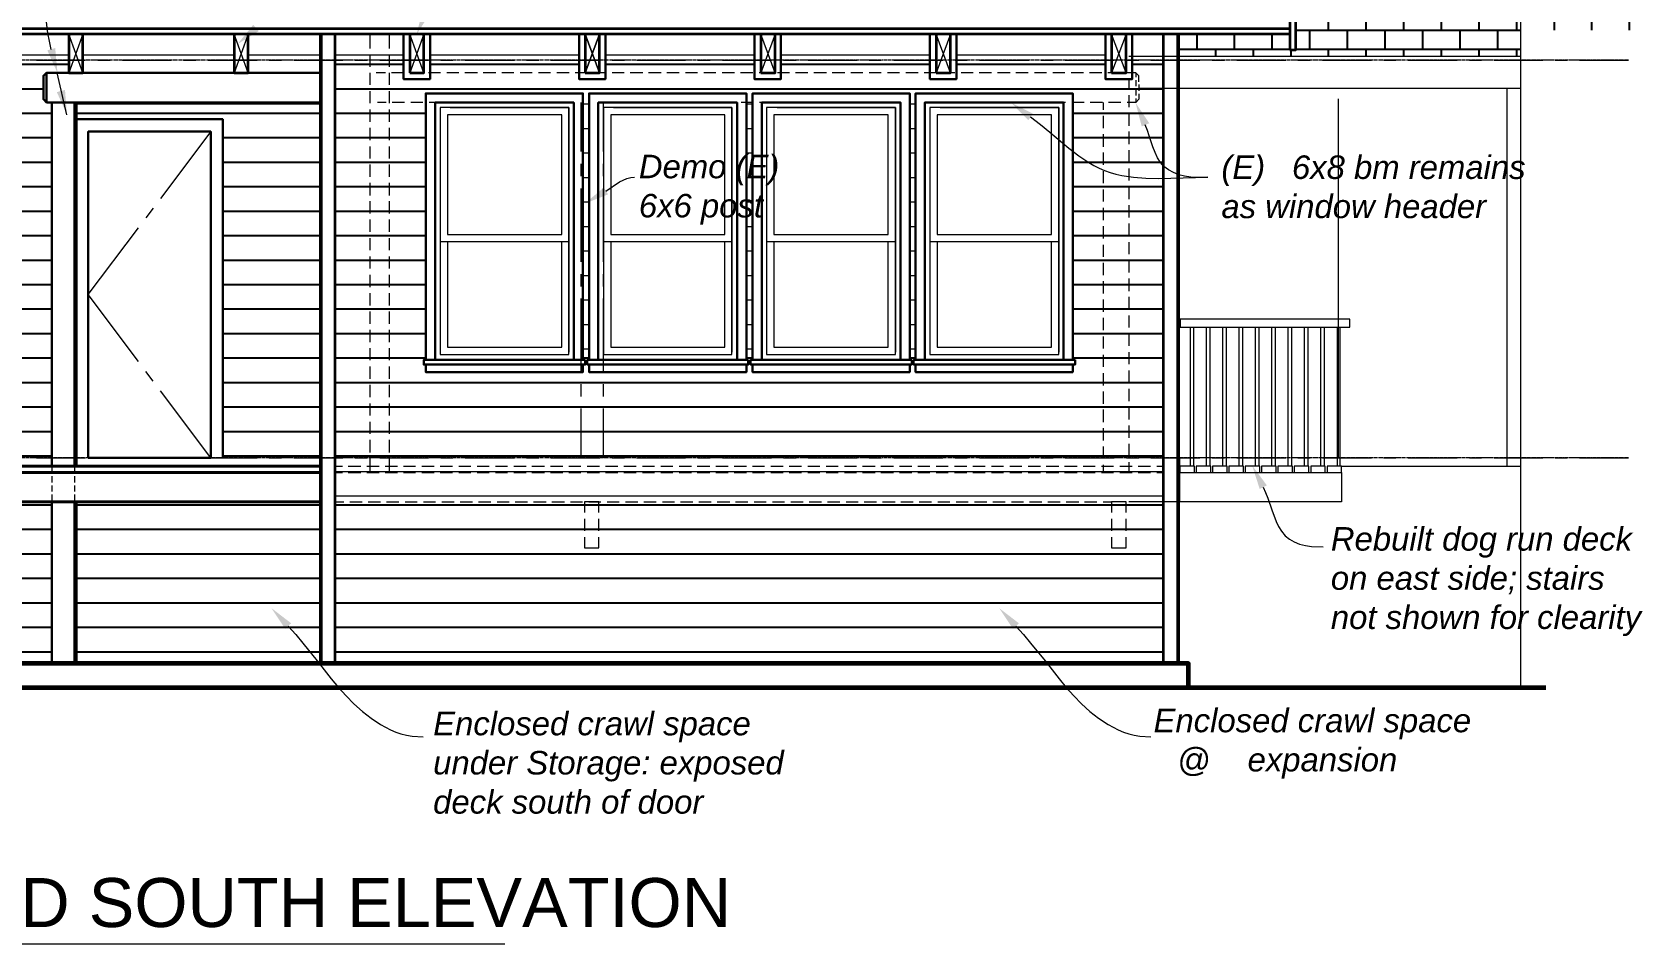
# Model space of a CAD drawing. Header units: inches. Extents: x 1543 to 43489, y -26 to 5775.
# Drawn here: x 4836.3 to 5247.3, y 2488.7 to 2721.5 of the extents above; entities that cross this region are included whole.
import ezdxf

# ---------------------------------------------------------------- set-up
doc = ezdxf.new("R2010")
doc.units = ezdxf.units.IN
doc.header["$LTSCALE"] = 0.5
doc.header["$MEASUREMENT"] = 0
doc.linetypes.add('Grid Line 1_2_', pattern=[0.875, 0.5, -0.125, 0.125, -0.125])
doc.layers.add('A-GENM', color=13, linetype='Continuous', lineweight=9)
doc.layers.add('S-Text', color=3, linetype='Continuous', lineweight=0)
for name, color, linetype in [('PDF_A-COLS', 7, 'Continuous'), ('PDF_A-FLOR', 7, 'Continuous'), ('PDF_A-FLOR-HRAL', 7, 'Continuous'), ('PDF_A-FLOR-LEVL', 7, 'Continuous'), ('PDF_A-Window', 7, 'Continuous'), ('PDF_C-TOPO', 7, 'Continuous'), ('PDF_centerlines', 7, 'Continuous'), ('PDF_Demo-section', 7, 'Continuous'), ('PDF_Hatch-siding', 7, 'Continuous'), ('PDF_Hidden1', 7, 'Continuous'), ('PDF_Layer1', 7, 'Continuous'), ('PDF_Layer2', 7, 'Continuous'), ('PDF_Layer3', 7, 'Continuous'), ('PDF_Layer30', 7, 'Continuous'), ('PDF_Layer4', 7, 'Continuous'), ('PDF_Layer5', 7, 'Continuous'), ('PDF_Layer6', 7, 'Continuous'), ('PDF_LEADER', 7, 'Continuous')]:
    doc.layers.add(name, color=color, linetype=linetype)
doc.styles.add('ARIAL', font='arial.ttf')
doc.styles.add('PDF Arial Italic', font='ariali.ttf')

msp = doc.modelspace()

# ---------------------------------------------------------------- hatches: boundary and pattern name
h = msp.add_hatch()
h.set_pattern_fill('AR-B816', color=15, scale=0.6)
h.set_pattern_definition([(0, (-27621.6423, 3619.555), (0, 4.8), []), (90, (-27621.6423, 3619.555), (-4.8, 4.8), [4.8, -4.8])])
h.paths.add_polyline_path([(5244.05, 2780.99), (5116.2, 2780.99), (5116.2, 2766.06), (5116.2, 2747.35), (5158.82, 2747.38), (5158.82, 2728.86), (5216.2, 2728.86), (5216.2, 2722.02), (5244.05, 2722.02)])
h.paths.add_polyline_path([(5216.2, 2728.86), (5158.82, 2728.86), (5158.82, 2724.53), (5158.82, 2717.02), (5157.23, 2717.02), (5157.23, 2720.94), (5128.71, 2720.94), (5128.71, 2715.27), (5216.2, 2715.27)])
h = msp.add_hatch()
h.set_pattern_fill('ANSI31', scale=50, angle=135)
h.set_pattern_definition([(180, (-27621.6423, 3619.555), (-4e-16, -6.25), [])])
h.paths.add_polyline_path([(4697.7, 2702.83), (4695.86, 2703.43), (4692.03, 2704.59), (4688.11, 2705.51), (4686.19, 2705.84), (4684.19, 2706.01), (4680.27, 2706.26), (4676.27, 2706.26), (4673.51, 2706.09), (4673.51, 2612.77), (4697.7, 2612.77)], flags=17)
h.paths.add_polyline_path([(4839.9, 2711.1), (4845.65, 2711.1), (4845.65, 2714.35), (4673.51, 2714.35), (4673.51, 2706.09), (4676.27, 2706.26), (4680.27, 2706.26), (4684.19, 2706.01), (4686.19, 2705.84), (4688.11, 2705.51), (4692.03, 2704.59), (4695.86, 2703.43), (4697.7, 2702.83), (4697.7, 2707.85), (4758.67, 2707.85), (4819.55, 2707.85), (4819.55, 2676.32), (4819.55, 2612.77), (4841.31, 2612.77), (4841.31, 2703.51), (4839.9, 2703.51), (4839.15, 2704.34), (4839.15, 2710.35)])
h.paths.add_polyline_path([(4909.95, 2703.18), (4847.49, 2703.18), (4847.49, 2699.26), (4884.93, 2699.26), (4884.93, 2612.77), (4909.95, 2612.77)])
h.paths.add_polyline_path([(5125.04, 2684.19), (5123.71, 2684.16), (5120.54, 2684.24), (5117.37, 2684.49), (5114.37, 2684.91), (5112.86, 2685.24), (5111.36, 2685.66), (5109.95, 2686.16), (5108.61, 2686.75), (5107.19, 2687.41), (5105.94, 2688.25), (5103.36, 2689.91), (5101.86, 2691.07), (5101.86, 2637.79), (5102.44, 2637.79), (5102.44, 2636.62), (5101.86, 2636.62), (5101.86, 2634.7), (5061.74, 2634.7), (5061.74, 2636.62), (5061.24, 2636.62), (5061.24, 2637.79), (5061.74, 2637.79), (5061.74, 2640.63), (5060.24, 2640.63), (5060.24, 2637.79), (5060.74, 2637.79), (5060.74, 2636.62), (5060.24, 2636.62), (5060.24, 2634.7), (5020.12, 2634.7), (5020.12, 2636.62), (5019.62, 2636.62), (5019.62, 2637.79), (5020.12, 2637.79), (5020.12, 2640.63), (5018.54, 2640.63), (5018.54, 2637.79), (5019.04, 2637.79), (5019.04, 2636.62), (5018.54, 2636.62), (5018.54, 2634.7), (4978.42, 2634.7), (4978.42, 2636.62), (4977.92, 2636.62), (4977.92, 2637.79), (4978.42, 2637.79), (4978.42, 2640.63), (4976.84, 2640.63), (4976.84, 2637.79), (4977.42, 2637.79), (4977.42, 2636.62), (4976.84, 2636.62), (4976.84, 2634.7), (4936.72, 2634.7), (4936.72, 2636.62), (4936.22, 2636.62), (4936.22, 2637.79), (4936.72, 2637.79), (4936.72, 2705.84), (4976.84, 2705.84), (4976.84, 2703.51), (4978.42, 2703.51), (4978.42, 2705.84), (5018.54, 2705.84), (5018.54, 2703.51), (5020.12, 2703.51), (5020.12, 2705.84), (5060.24, 2705.84), (5060.24, 2703.51), (5061.74, 2703.51), (5061.74, 2705.84), (5101.86, 2705.84), (5101.86, 2691.07), (5103.36, 2689.91), (5105.94, 2688.25), (5107.19, 2687.41), (5108.61, 2686.75), (5109.95, 2686.16), (5111.36, 2685.66), (5112.86, 2685.24), (5114.37, 2684.91), (5117.37, 2684.49), (5120.54, 2684.24), (5123.71, 2684.16), (5125.04, 2684.19), (5125.04, 2714.35), (5117.03, 2714.35), (5117.03, 2709.51), (5110.2, 2709.51), (5110.2, 2714.35), (5072.17, 2714.35), (5072.17, 2709.51), (5065.41, 2709.51), (5065.41, 2714.35), (5027.38, 2714.35), (5027.38, 2709.51), (5020.62, 2709.51), (5020.62, 2714.35), (4982.59, 2714.35), (4982.59, 2709.51), (4975.84, 2709.51), (4975.84, 2714.35), (4937.81, 2714.35), (4937.81, 2709.51), (4931.05, 2709.51), (4931.05, 2714.35), (4913.62, 2714.35), (4913.62, 2612.77), (5125.04, 2612.77)])
h.paths.add_polyline_path([(4841.31, 2601.59), (4673.51, 2601.59), (4673.51, 2560.31), (4841.31, 2560.31)])
h.paths.add_polyline_path([(4909.95, 2601.59), (4847.49, 2601.59), (4847.49, 2560.31), (4909.95, 2560.31)])
h.paths.add_polyline_path([(5125.04, 2603.1), (4913.62, 2603.1), (4913.62, 2560.31), (5125.04, 2560.31)])

# ---------------------------------------------------------------- linework, layer by layer
at = {"layer": 'A-GENM', "linetype": 'Grid Line 1_2_'}
for p, q in [((5243.72, 2714.35), (4577.49, 2714.35)), ((5243.72, 2612.77), (4577.49, 2612.77))]:
    msp.add_line(p, q, dxfattribs=at)
at = {"layer": 'PDF_A-COLS', "lineweight": 5}
msp.add_lwpolyline([(5169.58, 2704.43), (5169.58, 2612.77)], dxfattribs=at)
at = {"layer": 'PDF_A-FLOR', "lineweight": 35}
msp.add_lwpolyline([(5128.96, 2612.77), (5128.96, 2601.59)], dxfattribs=at)
at = {"layer": 'PDF_A-FLOR-HRAL', "lineweight": 13}
msp.add_lwpolyline([(5172.58, 2646.13), (5172.58, 2648.21), (5129.29, 2648.21), (5129.29, 2646.13)], close=True, dxfattribs=at)
for points in [[(5131.88, 2610.68), (5131.88, 2646.13)], [(5132.63, 2646.13), (5132.63, 2610.68)], [(5135.97, 2610.68), (5135.97, 2646.13)], [(5136.8, 2646.13), (5136.8, 2610.68)], [(5140.14, 2610.68), (5140.14, 2646.13)], [(5140.97, 2646.13), (5140.97, 2610.68)], [(5144.31, 2610.68), (5144.31, 2646.13)], [(5145.14, 2646.13), (5145.14, 2610.68)], [(5148.48, 2610.68), (5148.48, 2646.13)], [(5149.31, 2646.13), (5149.31, 2610.68)], [(5152.65, 2610.68), (5152.65, 2646.13)], [(5153.48, 2646.13), (5153.48, 2610.68)], [(5156.82, 2610.68), (5156.82, 2646.13)], [(5157.65, 2646.13), (5157.65, 2610.68)], [(5160.99, 2610.68), (5160.99, 2646.13)], [(5161.82, 2646.13), (5161.82, 2610.68)], [(5165.16, 2610.68), (5165.16, 2646.13)], [(5165.99, 2646.13), (5165.99, 2610.68)]]:
    msp.add_lwpolyline(points, dxfattribs=at)
at = {"layer": 'PDF_A-FLOR-HRAL', "lineweight": 20}
for points in [[(5169.33, 2646.13), (5169.33, 2610.68)], [(5170.08, 2610.68), (5170.08, 2646.13)]]:
    msp.add_lwpolyline(points, dxfattribs=at)
at = {"layer": 'PDF_A-FLOR-LEVL', "lineweight": 20}
for points in [[(4837.39, 2714.35), (4849.9, 2714.35)], [(4853.07, 2714.35), (4856.16, 2714.35)], [(4859.33, 2714.35), (4871.76, 2714.35)], [(4874.92, 2714.35), (4878.01, 2714.35)], [(4881.18, 2714.35), (4893.69, 2714.35)], [(4896.78, 2714.35), (4899.94, 2714.35)], [(4903.03, 2714.35), (4915.54, 2714.35)], [(4918.71, 2714.35), (4921.8, 2714.35)], [(4924.96, 2714.35), (4937.39, 2714.35)], [(4940.56, 2714.35), (4943.65, 2714.35)], [(4946.82, 2714.35), (4959.33, 2714.35)], [(4962.41, 2714.35), (4965.58, 2714.35)], [(4968.67, 2714.35), (4981.18, 2714.35)], [(4984.26, 2714.35), (4987.43, 2714.35)], [(4990.52, 2714.35), (5003.03, 2714.35)], [(5006.2, 2714.35), (5009.28, 2714.35)], [(5012.45, 2714.35), (5024.96, 2714.35)], [(5028.05, 2714.35), (5031.22, 2714.35)], [(5034.3, 2714.35), (5046.81, 2714.35)], [(5049.9, 2714.35), (5053.07, 2714.35)], [(5056.15, 2714.35), (5068.66, 2714.35)], [(5071.83, 2714.35), (5074.92, 2714.35)], [(5078.09, 2714.35), (5090.6, 2714.35)], [(5093.68, 2714.35), (5096.85, 2714.35)], [(5099.94, 2714.35), (5112.45, 2714.35)], [(5115.53, 2714.35), (5118.7, 2714.35)], [(5121.79, 2714.35), (5134.3, 2714.35)], [(5137.47, 2714.35), (5140.55, 2714.35)], [(5143.72, 2714.35), (5156.23, 2714.35)], [(5159.32, 2714.35), (5162.4, 2714.35)], [(5165.57, 2714.35), (5178.08, 2714.35)], [(5181.17, 2714.35), (5184.34, 2714.35)], [(5187.42, 2714.35), (5199.93, 2714.35)], [(5203.1, 2714.35), (5206.19, 2714.35)], [(5209.36, 2714.35), (5221.79, 2714.35)], [(5224.95, 2714.35), (5228.04, 2714.35)], [(5231.21, 2714.35), (5243.72, 2714.35)], [(4837.39, 2612.77), (4849.9, 2612.77)], [(4853.07, 2612.77), (4856.16, 2612.77)], [(4859.33, 2612.77), (4871.76, 2612.77)], [(4874.92, 2612.77), (4878.01, 2612.77)], [(4881.18, 2612.77), (4893.69, 2612.77)], [(4896.78, 2612.77), (4899.94, 2612.77)], [(4903.03, 2612.77), (4915.54, 2612.77)], [(4918.71, 2612.77), (4921.8, 2612.77)], [(4924.96, 2612.77), (4937.39, 2612.77)], [(4940.56, 2612.77), (4943.65, 2612.77)], [(4946.82, 2612.77), (4959.33, 2612.77)], [(4962.41, 2612.77), (4965.58, 2612.77)], [(4968.67, 2612.77), (4981.18, 2612.77)], [(4984.26, 2612.77), (4987.43, 2612.77)], [(4990.52, 2612.77), (5003.03, 2612.77)], [(5006.2, 2612.77), (5009.28, 2612.77)], [(5012.45, 2612.77), (5024.96, 2612.77)], [(5028.05, 2612.77), (5031.22, 2612.77)], [(5034.3, 2612.77), (5046.81, 2612.77)], [(5049.9, 2612.77), (5053.07, 2612.77)], [(5056.15, 2612.77), (5068.66, 2612.77)], [(5071.83, 2612.77), (5074.92, 2612.77)], [(5078.09, 2612.77), (5090.6, 2612.77)], [(5093.68, 2612.77), (5096.85, 2612.77)], [(5099.94, 2612.77), (5112.45, 2612.77)], [(5115.53, 2612.77), (5118.7, 2612.77)], [(5121.79, 2612.77), (5134.3, 2612.77)], [(5137.47, 2612.77), (5140.55, 2612.77)], [(5143.72, 2612.77), (5156.23, 2612.77)], [(5159.32, 2612.77), (5162.4, 2612.77)], [(5165.57, 2612.77), (5178.08, 2612.77)], [(5181.17, 2612.77), (5184.34, 2612.77)], [(5187.42, 2612.77), (5199.93, 2612.77)], [(5203.1, 2612.77), (5206.19, 2612.77)], [(5209.36, 2612.77), (5221.79, 2612.77)], [(5224.95, 2612.77), (5228.04, 2612.77)], [(5231.21, 2612.77), (5243.72, 2612.77)]]:
    msp.add_lwpolyline(points, dxfattribs=at)
at = {"layer": 'PDF_A-Window', "color": 1, "lineweight": 30}
for points in [[(4931.05, 2720.94), (4931.05, 2709.51), (4937.81, 2709.51), (4937.81, 2720.94)], [(4975.84, 2720.94), (4975.84, 2709.51), (4982.59, 2709.51), (4982.59, 2720.94)], [(5020.62, 2720.94), (5020.62, 2709.51), (5027.38, 2709.51), (5027.38, 2720.94)], [(5065.41, 2720.94), (5065.41, 2709.51), (5072.17, 2709.51), (5072.17, 2720.94)], [(5110.2, 2720.94), (5110.2, 2709.51), (5117.03, 2709.51), (5117.03, 2720.94)]]:
    msp.add_lwpolyline(points, dxfattribs=at)
at = {"layer": 'PDF_A-Window', "color": 2, "lineweight": 30}
for points in [[(4884.93, 2612.77), (4884.93, 2699.26), (4847.49, 2699.26)], [(4850.57, 2612.77), (4850.57, 2696.09), (4881.85, 2696.09), (4881.85, 2612.77)]]:
    msp.add_lwpolyline(points, dxfattribs=at)
at = {"layer": 'PDF_C-TOPO', "lineweight": 60}
for points in [[(5131.38, 2554.06), (5131.38, 2560.31), (4667.59, 2560.31), (4667.59, 2554.06), (4609.21, 2547.88)], [(5222.62, 2554.06), (4667.59, 2554.06)]]:
    msp.add_lwpolyline(points, dxfattribs=at)
at = {"layer": 'PDF_centerlines', "color": 2, "lineweight": 20}
for points in [[(4881.85, 2696.09), (4869, 2678.99)], [(4867.17, 2676.57), (4865.25, 2674.07)], [(4863.42, 2637.37), (4850.57, 2654.47), (4863.42, 2671.57)], [(4867.17, 2632.37), (4865.25, 2634.87)], [(4881.85, 2612.77), (4869, 2629.87)]]:
    msp.add_lwpolyline(points, dxfattribs=at)
at = {"layer": 'PDF_Demo-section', "lineweight": 9}
for points in [[(4976.26, 2703.51), (4976.26, 2691)], [(4982.01, 2703.51), (4982.01, 2691)], [(4976.26, 2687.83), (4976.26, 2684.74)], [(4982.01, 2687.83), (4982.01, 2684.74)], [(4976.26, 2681.57), (4976.26, 2662.81)], [(4982.01, 2681.57), (4982.01, 2662.81)], [(4976.26, 2659.72), (4976.26, 2656.55)], [(4982.01, 2659.72), (4982.01, 2656.55)], [(4976.26, 2653.47), (4976.26, 2634.7)], [(4982.01, 2653.47), (4982.01, 2634.7)], [(4976.26, 2631.62), (4976.26, 2628.45)], [(4982.01, 2631.62), (4982.01, 2628.45)], [(4976.26, 2625.36), (4976.26, 2612.77)], [(4982.01, 2625.36), (4982.01, 2612.77)]]:
    msp.add_lwpolyline(points, dxfattribs=at)
at = {"layer": 'PDF_Hatch-siding', "lineweight": 13}
for points in [[(4673.51, 2715.69), (4845.65, 2715.69)], [(4849.24, 2715.69), (4887.85, 2715.69)], [(4891.44, 2715.69), (4909.95, 2715.69)], [(4913.62, 2715.69), (4931.05, 2715.69)], [(4937.81, 2715.69), (4975.84, 2715.69)], [(4982.59, 2715.69), (5020.62, 2715.69)], [(5027.38, 2715.69), (5065.41, 2715.69)], [(5072.17, 2715.69), (5110.2, 2715.69)], [(4847.49, 2703.18), (4909.95, 2703.18)], [(4976.84, 2703.18), (4978.42, 2703.18)], [(5018.54, 2703.18), (5020.12, 2703.18)], [(5060.24, 2703.18), (5061.74, 2703.18)], [(4976.84, 2696.92), (4978.42, 2696.92)], [(5018.54, 2696.92), (5020.12, 2696.92)], [(5060.24, 2696.92), (5061.74, 2696.92)], [(4976.84, 2690.67), (4978.42, 2690.67)], [(5018.54, 2690.67), (5020.12, 2690.67)], [(5060.24, 2690.67), (5061.74, 2690.67)], [(4976.84, 2684.41), (4978.42, 2684.41)], [(5018.54, 2684.41), (5020.12, 2684.41)], [(5060.24, 2684.41), (5061.74, 2684.41)], [(4976.84, 2678.16), (4978.42, 2678.16)], [(5018.54, 2678.16), (5020.12, 2678.16)], [(5060.24, 2678.16), (5061.74, 2678.16)], [(4976.84, 2671.9), (4978.42, 2671.9)], [(5018.54, 2671.9), (5020.12, 2671.9)], [(5060.24, 2671.9), (5061.74, 2671.9)], [(4976.84, 2665.65), (4978.42, 2665.65)], [(5018.54, 2665.65), (5020.12, 2665.65)], [(5060.24, 2665.65), (5061.74, 2665.65)], [(4976.84, 2659.39), (4978.42, 2659.39)], [(5018.54, 2659.39), (5020.12, 2659.39)], [(5060.24, 2659.39), (5061.74, 2659.39)], [(4976.84, 2653.14), (4978.42, 2653.14)], [(5018.54, 2653.14), (5020.12, 2653.14)], [(5060.24, 2653.14), (5061.74, 2653.14)], [(4976.84, 2646.88), (4978.42, 2646.88)], [(5018.54, 2646.88), (5020.12, 2646.88)], [(5060.24, 2646.88), (5061.74, 2646.88)], [(4976.84, 2640.63), (4978.42, 2640.63)], [(5018.54, 2640.63), (5020.12, 2640.63)], [(5060.24, 2640.63), (5061.74, 2640.63)], [(4913.62, 2609.35), (5125.04, 2609.35)], [(4913.62, 2603.1), (5125.04, 2603.1)]]:
    msp.add_lwpolyline(points, dxfattribs=at)
at = {"layer": 'PDF_Hidden1', "lineweight": 20}
for points in [[(4922.46, 2720.94), (4922.46, 2717.35)], [(4927.38, 2720.94), (4927.38, 2717.35)], [(4922.46, 2715.77), (4922.46, 2712.68)], [(4927.38, 2715.77), (4927.38, 2712.68)], [(4922.46, 2711.1), (4922.46, 2708.01)], [(4926.47, 2711.1), (4924.05, 2711.1)], [(4927.38, 2711.1), (4927.38, 2708.01)], [(4931.14, 2711.1), (4927.97, 2711.1)], [(4935.81, 2711.1), (4932.72, 2711.1)], [(4940.48, 2711.1), (4937.39, 2711.1)], [(4945.15, 2711.1), (4942.06, 2711.1)], [(4949.9, 2711.1), (4946.73, 2711.1)], [(4954.57, 2711.1), (4951.4, 2711.1)], [(4959.24, 2711.1), (4956.16, 2711.1)], [(4963.91, 2711.1), (4960.83, 2711.1)], [(4968.58, 2711.1), (4965.5, 2711.1)], [(4973.34, 2711.1), (4970.17, 2711.1)], [(4978.01, 2711.1), (4974.84, 2711.1)], [(4982.68, 2711.1), (4979.59, 2711.1)], [(4987.35, 2711.1), (4984.26, 2711.1)], [(4992.1, 2711.1), (4988.93, 2711.1)], [(4996.77, 2711.1), (4993.6, 2711.1)], [(5001.44, 2711.1), (4998.27, 2711.1)], [(5006.11, 2711.1), (5003.03, 2711.1)], [(5010.78, 2711.1), (5007.7, 2711.1)], [(5015.54, 2711.1), (5012.37, 2711.1)], [(5020.21, 2711.1), (5017.04, 2711.1)], [(5024.88, 2711.1), (5021.79, 2711.1)], [(5029.55, 2711.1), (5026.46, 2711.1)], [(5034.22, 2711.1), (5031.13, 2711.1)], [(5038.97, 2711.1), (5035.8, 2711.1)], [(5043.64, 2711.1), (5040.47, 2711.1)], [(5048.31, 2711.1), (5045.23, 2711.1)], [(5052.98, 2711.1), (5049.9, 2711.1)], [(5057.65, 2711.1), (5054.57, 2711.1)], [(5062.41, 2711.1), (5059.24, 2711.1)], [(5067.08, 2711.1), (5063.91, 2711.1)], [(5071.75, 2711.1), (5068.66, 2711.1)], [(5076.42, 2711.1), (5073.33, 2711.1)], [(5081.09, 2711.1), (5078, 2711.1)], [(5085.84, 2711.1), (5082.67, 2711.1)], [(5090.51, 2711.1), (5087.34, 2711.1)], [(5095.18, 2711.1), (5092.1, 2711.1)], [(5099.85, 2711.1), (5096.77, 2711.1)], [(5104.61, 2711.1), (5101.44, 2711.1)], [(5109.28, 2711.1), (5106.11, 2711.1)], [(5113.95, 2711.1), (5110.78, 2711.1)], [(5118.7, 2708.85), (5118.7, 2710.35), (5117.95, 2711.1), (5115.53, 2711.1)], [(5116.2, 2709.51), (5116.2, 2707.01)], [(5117.95, 2711.1), (5117.95, 2710.01)], [(5117.95, 2709.26), (5117.95, 2707.68)], [(4922.46, 2706.43), (4922.46, 2703.34)], [(4927.38, 2706.43), (4927.38, 2703.34)], [(5118.7, 2705.76), (5118.7, 2704.34), (5117.95, 2703.51), (5115.7, 2703.51)], [(5116.2, 2705.43), (5116.2, 2702.34)], [(5117.95, 2706.93), (5117.95, 2705.34)], [(5118.7, 2708.1), (5118.7, 2706.51)], [(4922.46, 2701.76), (4922.46, 2698.59)], [(4926.63, 2703.51), (4924.38, 2703.51)], [(4927.38, 2701.76), (4927.38, 2698.59)], [(4931.3, 2703.51), (4928.13, 2703.51)], [(4935.97, 2703.51), (4932.89, 2703.51)], [(4940.64, 2703.51), (4937.56, 2703.51)], [(4945.31, 2703.51), (4942.23, 2703.51)], [(4950.07, 2703.51), (4946.9, 2703.51)], [(4954.74, 2703.51), (4951.57, 2703.51)], [(4959.41, 2703.51), (4956.32, 2703.51)], [(4964.08, 2703.51), (4960.99, 2703.51)], [(4968.75, 2703.51), (4965.66, 2703.51)], [(4973.5, 2703.51), (4970.33, 2703.51)], [(4987.51, 2703.51), (4984.43, 2703.51)], [(4992.27, 2703.51), (4989.1, 2703.51)], [(4996.94, 2703.51), (4993.77, 2703.51)], [(5001.61, 2703.51), (4998.44, 2703.51)], [(5006.28, 2703.51), (5003.19, 2703.51)], [(5010.95, 2703.51), (5007.86, 2703.51)], [(5015.7, 2703.51), (5012.53, 2703.51)], [(5020.37, 2703.51), (5017.21, 2703.51)], [(5025.04, 2703.51), (5021.88, 2703.51)], [(5029.72, 2703.51), (5026.63, 2703.51)], [(5034.39, 2703.51), (5031.3, 2703.51)], [(5039.14, 2703.51), (5035.97, 2703.51)], [(5043.81, 2703.51), (5040.64, 2703.51)], [(5048.48, 2703.51), (5045.39, 2703.51)], [(5053.15, 2703.51), (5050.06, 2703.51)], [(5057.82, 2703.51), (5054.74, 2703.51)], [(5067.25, 2703.51), (5064.08, 2703.51)], [(5071.92, 2703.51), (5068.83, 2703.51)], [(5076.59, 2703.51), (5073.5, 2703.51)], [(5081.26, 2703.51), (5078.17, 2703.51)], [(5086.01, 2703.51), (5082.84, 2703.51)], [(5090.68, 2703.51), (5087.51, 2703.51)], [(5095.35, 2703.51), (5092.27, 2703.51)], [(5100.02, 2703.51), (5096.94, 2703.51)], [(5104.78, 2703.51), (5101.61, 2703.51)], [(5109.45, 2703.51), (5106.28, 2703.51)], [(5109.61, 2703.51), (5109.61, 2701.67)], [(5114.12, 2703.51), (5110.95, 2703.51)], [(5116.2, 2700.76), (5116.2, 2697.59)], [(5117.95, 2704.59), (5117.95, 2703.51)], [(4922.46, 2697.09), (4922.46, 2693.92)], [(4927.38, 2697.09), (4927.38, 2693.92)], [(5109.61, 2700.09), (5109.61, 2697)], [(5109.61, 2695.42), (5109.61, 2692.25)], [(5116.2, 2696.09), (5116.2, 2692.92)], [(4922.46, 2692.33), (4922.46, 2689.25)], [(4927.38, 2692.33), (4927.38, 2689.25)], [(5109.61, 2690.75), (5109.61, 2687.58)], [(5116.2, 2691.33), (5116.2, 2688.25)], [(4922.46, 2687.66), (4922.46, 2684.58)], [(4927.38, 2687.66), (4927.38, 2684.58)], [(5109.61, 2685.99), (5109.61, 2682.91)], [(5116.2, 2686.66), (5116.2, 2683.58)], [(4922.46, 2682.99), (4922.46, 2679.82)], [(4927.38, 2682.99), (4927.38, 2679.82)], [(5109.61, 2681.32), (5109.61, 2678.24)], [(5116.2, 2681.99), (5116.2, 2678.82)], [(4922.46, 2678.32), (4922.46, 2675.15)], [(4927.38, 2678.32), (4927.38, 2675.15)], [(5109.61, 2676.65), (5109.61, 2673.48)], [(5116.2, 2677.32), (5116.2, 2674.15)], [(4922.46, 2673.65), (4922.46, 2670.48)], [(4927.38, 2673.65), (4927.38, 2670.48)], [(5109.61, 2671.98), (5109.61, 2668.81)], [(5116.2, 2672.65), (5116.2, 2669.48)], [(4922.46, 2668.9), (4922.46, 2665.81)], [(4927.38, 2668.9), (4927.38, 2665.81)], [(5116.2, 2667.9), (5116.2, 2664.81)], [(4922.46, 2664.23), (4922.46, 2661.14)], [(4927.38, 2664.23), (4927.38, 2661.14)], [(5109.61, 2667.23), (5109.61, 2664.14)], [(4922.46, 2659.56), (4922.46, 2656.39)], [(4927.38, 2659.56), (4927.38, 2656.39)], [(5109.61, 2662.56), (5109.61, 2659.47)], [(5116.2, 2663.23), (5116.2, 2660.14)], [(5109.61, 2657.89), (5109.61, 2654.8)], [(5116.2, 2658.56), (5116.2, 2655.39)], [(4922.46, 2654.89), (4922.46, 2651.72)], [(4927.38, 2654.89), (4927.38, 2651.72)], [(5109.61, 2653.22), (5109.61, 2650.05)], [(5116.2, 2653.89), (5116.2, 2650.72)], [(4922.46, 2650.13), (4922.46, 2647.05)], [(4927.38, 2650.13), (4927.38, 2647.05)], [(5109.61, 2648.55), (5109.61, 2645.38)], [(5116.2, 2649.13), (5116.2, 2646.05)], [(4922.46, 2645.46), (4922.46, 2642.38)], [(4927.38, 2645.46), (4927.38, 2642.38)], [(5109.61, 2643.79), (5109.61, 2640.71)], [(5116.2, 2644.46), (5116.2, 2641.38)], [(4922.46, 2640.79), (4922.46, 2637.71)], [(4927.38, 2640.79), (4927.38, 2637.71)], [(5109.61, 2639.12), (5109.61, 2636.04)], [(5116.2, 2639.79), (5116.2, 2636.71)], [(4922.46, 2636.12), (4922.46, 2632.95)], [(4927.38, 2636.12), (4927.38, 2632.95)], [(5116.2, 2635.12), (5116.2, 2631.95)], [(4922.46, 2631.45), (4922.46, 2628.28)], [(4927.38, 2631.45), (4927.38, 2628.28)], [(5109.61, 2634.45), (5109.61, 2631.28)], [(4922.46, 2626.7), (4922.46, 2623.61)], [(4927.38, 2626.7), (4927.38, 2623.61)], [(5109.61, 2629.78), (5109.61, 2626.61)], [(5116.2, 2630.45), (5116.2, 2627.28)], [(5109.61, 2625.11), (5109.61, 2621.94)], [(5116.2, 2625.7), (5116.2, 2622.61)], [(4922.46, 2622.03), (4922.46, 2618.94)], [(4927.38, 2622.03), (4927.38, 2618.94)], [(5109.61, 2620.36), (5109.61, 2617.27)], [(5116.2, 2621.03), (5116.2, 2617.94)], [(4922.46, 2617.36), (4922.46, 2614.19)], [(4927.38, 2617.36), (4927.38, 2614.19)], [(5109.61, 2615.69), (5109.61, 2612.6)], [(5116.2, 2616.36), (5116.2, 2613.19)], [(4841.31, 2610.68), (4841.31, 2608.85)], [(4847.07, 2610.68), (4847.07, 2608.85)], [(4913.62, 2610.68), (4915.46, 2610.68)], [(4916.96, 2610.68), (4920.13, 2610.68)], [(4921.71, 2610.68), (4924.8, 2610.68)], [(4922.46, 2612.69), (4922.46, 2609.1)], [(4926.38, 2610.68), (4929.47, 2610.68)], [(4927.38, 2612.69), (4927.38, 2609.1)], [(4931.05, 2610.68), (4934.14, 2610.68)], [(4935.72, 2610.68), (4938.89, 2610.68)], [(4940.39, 2610.68), (4943.56, 2610.68)], [(4945.15, 2610.68), (4948.23, 2610.68)], [(4949.82, 2610.68), (4952.9, 2610.68)], [(4954.49, 2610.68), (4957.57, 2610.68)], [(4959.16, 2610.68), (4962.33, 2610.68)], [(4963.83, 2610.68), (4967, 2610.68)], [(4968.58, 2610.68), (4971.67, 2610.68)], [(4973.25, 2610.68), (4976.34, 2610.68)], [(4977.92, 2610.68), (4981.09, 2610.68)], [(4982.59, 2610.68), (4985.76, 2610.68)], [(4987.26, 2610.68), (4990.43, 2610.68)], [(4992.02, 2610.68), (4995.1, 2610.68)], [(4996.69, 2610.68), (4999.77, 2610.68)], [(5001.36, 2610.68), (5004.53, 2610.68)], [(5006.03, 2610.68), (5009.2, 2610.68)], [(5010.78, 2610.68), (5013.87, 2610.68)], [(5015.45, 2610.68), (5018.54, 2610.68)], [(5020.12, 2610.68), (5023.21, 2610.68)], [(5024.79, 2610.68), (5027.96, 2610.68)], [(5029.46, 2610.68), (5032.63, 2610.68)], [(5034.22, 2610.68), (5037.3, 2610.68)], [(5038.89, 2610.68), (5041.97, 2610.68)], [(5043.56, 2610.68), (5046.65, 2610.68)], [(5048.23, 2610.68), (5051.4, 2610.68)], [(5052.9, 2610.68), (5056.07, 2610.68)], [(5057.65, 2610.68), (5060.74, 2610.68)], [(5062.32, 2610.68), (5065.41, 2610.68)], [(5066.99, 2610.68), (5070.08, 2610.68)], [(5071.67, 2610.68), (5074.83, 2610.68)], [(5076.34, 2610.68), (5079.5, 2610.68)], [(5081.09, 2610.68), (5084.18, 2610.68)], [(5085.76, 2610.68), (5088.85, 2610.68)], [(5090.43, 2610.68), (5093.6, 2610.68)], [(5095.1, 2610.68), (5098.27, 2610.68)], [(5099.77, 2610.68), (5102.94, 2610.68)], [(5104.52, 2610.68), (5107.61, 2610.68)], [(5109.2, 2610.68), (5112.28, 2610.68)], [(5109.61, 2611.02), (5109.61, 2609.1)], [(5113.87, 2610.68), (5117.03, 2610.68)], [(5116.2, 2611.69), (5116.2, 2609.1)], [(5118.54, 2610.68), (5121.71, 2610.68)], [(5123.29, 2610.68), (5125.04, 2610.68)], [(4841.31, 2608.1), (4841.31, 2606.51)], [(4847.07, 2608.1), (4847.07, 2606.51)], [(4913.62, 2609.1), (4915.46, 2609.1)], [(4916.96, 2609.1), (4920.13, 2609.1)], [(4921.71, 2609.1), (4924.8, 2609.1)], [(4926.38, 2609.1), (4929.47, 2609.1)], [(4931.05, 2609.1), (4934.14, 2609.1)], [(4935.72, 2609.1), (4938.89, 2609.1)], [(4940.39, 2609.1), (4943.56, 2609.1)], [(4945.15, 2609.1), (4948.23, 2609.1)], [(4949.82, 2609.1), (4952.9, 2609.1)], [(4954.49, 2609.1), (4957.57, 2609.1)], [(4959.16, 2609.1), (4962.33, 2609.1)], [(4963.83, 2609.1), (4967, 2609.1)], [(4968.58, 2609.1), (4971.67, 2609.1)], [(4973.25, 2609.1), (4976.34, 2609.1)], [(4977.92, 2609.1), (4981.09, 2609.1)], [(4982.59, 2609.1), (4985.76, 2609.1)], [(4987.26, 2609.1), (4990.43, 2609.1)], [(4992.02, 2609.1), (4995.1, 2609.1)], [(4996.69, 2609.1), (4999.77, 2609.1)], [(5001.36, 2609.1), (5004.53, 2609.1)], [(5006.03, 2609.1), (5009.2, 2609.1)], [(5010.78, 2609.1), (5013.87, 2609.1)], [(5015.45, 2609.1), (5018.54, 2609.1)], [(5020.12, 2609.1), (5023.21, 2609.1)], [(5024.79, 2609.1), (5027.96, 2609.1)], [(5029.46, 2609.1), (5032.63, 2609.1)], [(5034.22, 2609.1), (5037.3, 2609.1)], [(5038.89, 2609.1), (5041.97, 2609.1)], [(5043.56, 2609.1), (5046.65, 2609.1)], [(5048.23, 2609.1), (5051.4, 2609.1)], [(5052.9, 2609.1), (5056.07, 2609.1)], [(5057.65, 2609.1), (5060.74, 2609.1)], [(5062.32, 2609.1), (5065.41, 2609.1)], [(5066.99, 2609.1), (5070.08, 2609.1)], [(5071.67, 2609.1), (5074.83, 2609.1)], [(5076.34, 2609.1), (5079.5, 2609.1)], [(5081.09, 2609.1), (5084.18, 2609.1)], [(5085.76, 2609.1), (5088.85, 2609.1)], [(5090.43, 2609.1), (5093.6, 2609.1)], [(5095.1, 2609.1), (5098.27, 2609.1)], [(5099.77, 2609.1), (5102.94, 2609.1)], [(5104.52, 2609.1), (5107.61, 2609.1)], [(5109.2, 2609.1), (5112.28, 2609.1)], [(5113.87, 2609.1), (5117.03, 2609.1)], [(5118.54, 2609.1), (5121.71, 2609.1)], [(5123.29, 2609.1), (5125.04, 2609.1)], [(4841.31, 2605.76), (4841.31, 2604.18)], [(4841.31, 2603.43), (4841.31, 2601.59)], [(4847.07, 2605.76), (4847.07, 2604.18)], [(4847.07, 2603.43), (4847.07, 2601.59)], [(4913.62, 2601.59), (4915.79, 2601.59)], [(4917.38, 2601.59), (4920.46, 2601.59)], [(4922.05, 2601.59), (4925.21, 2601.59)], [(4926.72, 2601.59), (4929.89, 2601.59)], [(4931.47, 2601.59), (4934.56, 2601.59)], [(4936.14, 2601.59), (4939.23, 2601.59)], [(4940.81, 2601.59), (4943.98, 2601.59)], [(4945.48, 2601.59), (4948.65, 2601.59)], [(4950.15, 2601.59), (4953.32, 2601.59)], [(4954.91, 2601.59), (4957.99, 2601.59)], [(4959.58, 2601.59), (4962.66, 2601.59)], [(4964.25, 2601.59), (4967.42, 2601.59)], [(4968.92, 2601.59), (4972.09, 2601.59)], [(4973.67, 2601.59), (4976.76, 2601.59)], [(4980.93, 2598.84), (4980.93, 2601.59), (4977.26, 2601.59), (4977.26, 2598.84)], [(4978.34, 2601.59), (4981.43, 2601.59)], [(4983.01, 2601.59), (4986.1, 2601.59)], [(4987.68, 2601.59), (4990.85, 2601.59)], [(4992.35, 2601.59), (4995.52, 2601.59)], [(4997.11, 2601.59), (5000.19, 2601.59)], [(5001.78, 2601.59), (5004.86, 2601.59)], [(5006.45, 2601.59), (5009.53, 2601.59)], [(5011.12, 2601.59), (5014.29, 2601.59)], [(5015.79, 2601.59), (5018.96, 2601.59)], [(5020.54, 2601.59), (5023.63, 2601.59)], [(5025.21, 2601.59), (5028.3, 2601.59)], [(5029.88, 2601.59), (5033.05, 2601.59)], [(5034.55, 2601.59), (5037.72, 2601.59)], [(5039.22, 2601.59), (5042.39, 2601.59)], [(5043.98, 2601.59), (5047.06, 2601.59)], [(5048.65, 2601.59), (5051.73, 2601.59)], [(5053.32, 2601.59), (5056.49, 2601.59)], [(5057.99, 2601.59), (5061.16, 2601.59)], [(5062.66, 2601.59), (5065.83, 2601.59)], [(5067.41, 2601.59), (5070.5, 2601.59)], [(5072.08, 2601.59), (5075.17, 2601.59)], [(5076.75, 2601.59), (5079.92, 2601.59)], [(5081.42, 2601.59), (5084.59, 2601.59)], [(5086.18, 2601.59), (5089.26, 2601.59)], [(5090.85, 2601.59), (5093.93, 2601.59)], [(5095.52, 2601.59), (5098.6, 2601.59)], [(5100.19, 2601.59), (5103.36, 2601.59)], [(5104.86, 2601.59), (5108.03, 2601.59)], [(5109.61, 2601.59), (5111.78, 2601.59)], [(5115.45, 2598.84), (5115.45, 2601.59), (5111.78, 2601.59), (5111.78, 2598.84)], [(4977.26, 2597.26), (4977.26, 2594.17)], [(4980.93, 2594.17), (4980.93, 2597.26)], [(5111.78, 2597.26), (5111.78, 2594.17)], [(5115.45, 2594.17), (5115.45, 2597.26)], [(4977.26, 2592.59), (4977.26, 2589.83), (4980.93, 2589.83), (4980.93, 2592.59)], [(5111.78, 2592.59), (5111.78, 2589.83), (5115.45, 2589.83), (5115.45, 2592.59)]]:
    msp.add_lwpolyline(points, dxfattribs=at)
at = {"layer": 'PDF_Layer1', "color": 1, "lineweight": 20}
for points in [[(4849.24, 2711.1), (4845.65, 2720.94)], [(4849.24, 2720.94), (4845.65, 2711.1)], [(4891.44, 2711.1), (4887.85, 2720.94)], [(4891.44, 2720.94), (4887.85, 2711.1)], [(4936.22, 2711.1), (4932.64, 2720.94)], [(4936.22, 2720.94), (4932.64, 2711.1)], [(5025.88, 2711.1), (5022.21, 2720.94)], [(5025.88, 2720.94), (5022.21, 2711.1)], [(5070.66, 2711.1), (5066.99, 2720.94)], [(5070.66, 2720.94), (5066.99, 2711.1)], [(5115.45, 2711.1), (5111.78, 2720.94)], [(5115.45, 2720.94), (5111.78, 2711.1)]]:
    msp.add_lwpolyline(points, dxfattribs=at)
for points in [[(4977.42, 2720.94), (4981.09, 2711.1)], [(4977.42, 2711.1), (4981.09, 2720.94)]]:
    msp.add_lwpolyline(points, close=True, dxfattribs=at)
at = {"layer": 'PDF_Layer1', "color": 2, "lineweight": 20}
for points in [[(4940.39, 2702.26), (4940.39, 2639.21), (4973.25, 2639.21), (4973.25, 2702.26)], [(4982.09, 2702.26), (4982.09, 2639.21), (5014.87, 2639.21), (5014.87, 2702.26)], [(5023.71, 2702.26), (5023.71, 2639.21), (5056.57, 2639.21), (5056.57, 2702.26)], [(5065.41, 2702.26), (5065.41, 2639.21), (5098.27, 2639.21), (5098.27, 2702.26)], [(4942.23, 2700.42), (4942.23, 2669.82), (4971.42, 2669.82), (4971.42, 2700.42)], [(4983.93, 2700.42), (4983.93, 2669.82), (5013.04, 2669.82), (5013.04, 2700.42)], [(5025.55, 2700.42), (5025.55, 2669.82), (5054.74, 2669.82), (5054.74, 2700.42)], [(5067.25, 2700.42), (5067.25, 2669.82), (5096.44, 2669.82), (5096.44, 2700.42)]]:
    msp.add_lwpolyline(points, close=True, dxfattribs=at)
for points in [[(4942.98, 2702.26), (4973.25, 2702.26), (4973.25, 2639.79)], [(4973.25, 2667.98), (4940.39, 2667.98)], [(4942.23, 2667.98), (4942.23, 2641.04), (4971.42, 2641.04), (4971.42, 2667.98)], [(5014.87, 2667.98), (4982.09, 2667.98)], [(4983.93, 2667.98), (4983.93, 2641.04), (5013.04, 2641.04), (5013.04, 2667.98)], [(5056.57, 2667.98), (5023.71, 2667.98)], [(5025.55, 2667.98), (5025.55, 2641.04), (5054.74, 2641.04), (5054.74, 2667.98)], [(5098.27, 2667.98), (5065.41, 2667.98)], [(5067.25, 2667.98), (5067.25, 2641.04), (5096.44, 2641.04), (5096.44, 2667.98)]]:
    msp.add_lwpolyline(points, dxfattribs=at)
at = {"layer": 'PDF_Layer1', "lineweight": 20}
for points in [[(4984.68, 2702.26), (5014.87, 2702.26), (5014.87, 2639.79)], [(5026.38, 2702.26), (5056.57, 2702.26), (5056.57, 2639.79)], [(5068, 2702.26), (5098.27, 2702.26), (5098.27, 2639.79)], [(5128.96, 2609.1), (5170.41, 2609.1), (5170.41, 2601.59), (5116.2, 2601.59)]]:
    msp.add_lwpolyline(points, dxfattribs=at)
for points in [[(5129.21, 2609.1), (5132.88, 2609.1), (5132.88, 2610.68), (5129.21, 2610.68)], [(5133.38, 2609.1), (5137.05, 2609.1), (5137.05, 2610.68), (5133.38, 2610.68)], [(5137.55, 2609.1), (5141.22, 2609.1), (5141.22, 2610.68), (5137.55, 2610.68)], [(5141.72, 2609.1), (5145.39, 2609.1), (5145.39, 2610.68), (5141.72, 2610.68)], [(5145.89, 2609.1), (5149.56, 2609.1), (5149.56, 2610.68), (5145.89, 2610.68)], [(5150.06, 2609.1), (5153.73, 2609.1), (5153.73, 2610.68), (5150.06, 2610.68)], [(5154.23, 2609.1), (5157.9, 2609.1), (5157.9, 2610.68), (5154.23, 2610.68)], [(5158.4, 2609.1), (5162.07, 2609.1), (5162.07, 2610.68), (5158.4, 2610.68)], [(5162.57, 2609.1), (5166.24, 2609.1), (5166.24, 2610.68), (5162.57, 2610.68)], [(5166.74, 2609.1), (5170.41, 2609.1), (5170.41, 2610.68), (5166.74, 2610.68)]]:
    msp.add_lwpolyline(points, close=True, dxfattribs=at)
at = {"layer": 'PDF_Layer2', "lineweight": 30}
msp.add_lwpolyline([(4839.9, 2703.51), (4839.9, 2711.1), (4839.15, 2710.35), (4839.15, 2704.34)], close=True, dxfattribs=at)
for points in [[(4909.95, 2711.1), (4839.9, 2711.1)], [(4909.95, 2703.51), (4839.9, 2703.51)], [(4841.31, 2703.51), (4841.31, 2610.68)], [(4847.07, 2703.51), (4847.07, 2610.68)], [(4850.57, 2612.77), (4881.85, 2612.77)], [(4841.31, 2601.59), (4841.31, 2560.31)], [(4847.07, 2601.59), (4847.07, 2560.31)]]:
    msp.add_lwpolyline(points, dxfattribs=at)
at = {"layer": 'PDF_Layer2', "color": 2, "lineweight": 30}
for points in [[(4976.84, 2637.79), (4976.84, 2705.84), (4936.72, 2705.84), (4936.72, 2637.79)], [(5018.54, 2637.79), (5018.54, 2705.84), (4978.42, 2705.84), (4978.42, 2637.79)], [(5060.24, 2637.79), (5060.24, 2705.84), (5020.12, 2705.84), (5020.12, 2637.79)], [(5101.86, 2637.79), (5101.86, 2705.84), (5061.74, 2705.84), (5061.74, 2637.79)], [(4936.72, 2636.62), (4936.72, 2634.7), (4976.84, 2634.7), (4976.84, 2636.62)], [(4978.42, 2636.62), (4978.42, 2634.7), (5018.54, 2634.7), (5018.54, 2636.62)], [(5020.12, 2636.62), (5020.12, 2634.7), (5060.24, 2634.7), (5060.24, 2636.62)], [(5061.74, 2636.62), (5061.74, 2634.7), (5101.86, 2634.7), (5101.86, 2636.62)]]:
    msp.add_lwpolyline(points, dxfattribs=at)
for points in [[(4974.5, 2637.79), (4974.5, 2703.51), (4939.14, 2703.51), (4939.14, 2637.79), (4939.14, 2703.51), (4974.5, 2703.51)], [(5016.2, 2637.79), (5016.2, 2703.51), (4980.76, 2703.51), (4980.76, 2637.79), (4980.76, 2703.51), (5016.2, 2703.51)], [(5057.9, 2637.79), (5057.9, 2703.51), (5022.46, 2703.51), (5022.46, 2637.79), (5022.46, 2703.51), (5057.9, 2703.51)], [(5099.52, 2637.79), (5099.52, 2703.51), (5064.08, 2703.51), (5064.08, 2637.79), (5064.08, 2703.51), (5099.52, 2703.51)], [(4977.42, 2637.79), (4977.42, 2636.62), (4936.22, 2636.62), (4936.22, 2637.79)], [(5019.04, 2637.79), (5019.04, 2636.62), (4977.92, 2636.62), (4977.92, 2637.79)], [(5060.74, 2637.79), (5060.74, 2636.62), (5019.62, 2636.62), (5019.62, 2637.79)], [(5102.44, 2637.79), (5102.44, 2636.62), (5061.24, 2636.62), (5061.24, 2637.79)]]:
    msp.add_lwpolyline(points, close=True, dxfattribs=at)
at = {"layer": 'PDF_Layer3', "lineweight": 35}
for points in [[(4830.06, 2722.44), (5157.23, 2722.44), (5157.23, 2720.94), (4830.06, 2720.94), (4830.06, 2724.36)], [(4913.62, 2560.31), (4913.62, 2720.94)], [(5125.04, 2560.31), (5125.04, 2720.94)]]:
    msp.add_lwpolyline(points, dxfattribs=at)
msp.add_lwpolyline([(5157.23, 2717.02), (5158.82, 2717.02), (5158.82, 2724.53), (5157.23, 2724.53)], close=True, dxfattribs=at)
at = {"layer": 'PDF_Layer3', "color": 1, "lineweight": 35}
for points in [[(4845.65, 2711.1), (4849.24, 2711.1), (4849.24, 2720.94), (4845.65, 2720.94)], [(4887.85, 2711.1), (4891.44, 2711.1), (4891.44, 2720.94), (4887.85, 2720.94)], [(4932.64, 2711.1), (4936.22, 2711.1), (4936.22, 2720.94), (4932.64, 2720.94)], [(4977.42, 2711.1), (4981.09, 2711.1), (4981.09, 2720.94), (4977.42, 2720.94)], [(5022.21, 2711.1), (5025.88, 2711.1), (5025.88, 2720.94), (5022.21, 2720.94)], [(5066.99, 2711.1), (5070.66, 2711.1), (5070.66, 2720.94), (5066.99, 2720.94)], [(5111.78, 2711.1), (5115.45, 2711.1), (5115.45, 2720.94), (5111.78, 2720.94)]]:
    msp.add_lwpolyline(points, close=True, dxfattribs=at)
at = {"layer": 'PDF_Layer30', "lineweight": 13}
for points in [[(5216.2, 2715.27), (5216.2, 2728.86), (5158.82, 2728.86)], [(5216.2, 2554.06), (5216.2, 2715.27), (5116.2, 2715.27)], [(5216.2, 2707.09), (5118.7, 2707.09)], [(5212.61, 2707.09), (5212.61, 2610.68)], [(5170.41, 2610.68), (5216.2, 2610.68)]]:
    msp.add_lwpolyline(points, dxfattribs=at)
at = {"layer": 'PDF_Layer4', "lineweight": 40}
for points in [[(4909.95, 2610.68), (4646.99, 2610.68), (4646.99, 2601.59), (4909.95, 2601.59)], [(4909.95, 2609.1), (4646.99, 2609.1)]]:
    msp.add_lwpolyline(points, dxfattribs=at)
at = {"layer": 'PDF_Layer5', "lineweight": 40}
for points in [[(4847.49, 2610.68), (4847.49, 2703.51)], [(4847.49, 2560.31), (4847.49, 2601.59)]]:
    msp.add_lwpolyline(points, dxfattribs=at)
at = {"layer": 'PDF_Layer6', "lineweight": 50}
for points in [[(4909.95, 2560.31), (4909.95, 2720.94)], [(5128.71, 2560.31), (5128.71, 2720.94)]]:
    msp.add_lwpolyline(points, dxfattribs=at)
at = {"layer": 'PDF_LEADER', "color": 3, "lineweight": 20}
for points in [[(4841.15, 2717.1), (4840.73, 2719.19), (4840.31, 2721.27), (4839.73, 2725.53), (4839.31, 2729.95), (4838.98, 2734.37), (4838.65, 2738.87), (4838.15, 2743.21), (4837.56, 2747.54), (4837.14, 2749.55), (4836.64, 2751.63), (4836.14, 2753.55)], [(4845.15, 2700.42), (4842.65, 2711.1)], [(5091.1, 2699.84), (5093.6, 2697.92), (5096.02, 2695.92), (5100.86, 2691.83), (5103.36, 2689.91), (5105.94, 2688.25), (5107.19, 2687.41), (5108.61, 2686.75), (5109.95, 2686.16), (5111.36, 2685.66), (5112.86, 2685.24), (5114.37, 2684.91), (5117.37, 2684.49), (5120.54, 2684.24), (5123.71, 2684.16), (5130.05, 2684.33), (5136.3, 2684.49), (5133.46, 2684.41), (5131.96, 2684.49), (5130.38, 2684.74), (5128.96, 2685.08), (5127.54, 2685.66), (5126.29, 2686.33), (5125.12, 2687.16), (5124.21, 2688.25), (5123.46, 2689.41), (5122.87, 2690.75), (5122.29, 2692.17), (5121.37, 2695), (5120.95, 2696.42), (5120.37, 2697.84)], [(4982.68, 2680.91), (4986.18, 2683.24), (4987.1, 2683.74), (4988.02, 2684.16), (4989.02, 2684.41), (4990.02, 2684.49)], [(5150.48, 2605.35), (5151.06, 2603.93), (5151.65, 2602.51), (5152.65, 2599.51), (5153.73, 2596.59), (5154.4, 2595.26), (5155.15, 2594.09), (5156.07, 2592.92), (5157.15, 2592), (5158.32, 2591.34), (5159.74, 2590.75), (5161.24, 2590.42), (5162.74, 2590.17), (5165.74, 2590.08)], [(4901.61, 2569.82), (4903.53, 2567.73), (4905.37, 2565.48), (4909.04, 2560.98), (4912.62, 2556.39), (4914.46, 2554.14), (4916.37, 2552.05), (4918.38, 2549.97), (4920.54, 2548.05), (4922.8, 2546.3), (4925.13, 2544.72), (4927.72, 2543.38), (4929.05, 2542.8), (4930.39, 2542.3), (4931.8, 2541.96), (4933.22, 2541.71), (4936.06, 2541.55)], [(5087.34, 2569.82), (5089.26, 2567.73), (5091.1, 2565.48), (5094.77, 2560.98), (5098.35, 2556.39), (5100.19, 2554.14), (5102.11, 2552.05), (5104.11, 2549.97), (5106.19, 2548.05), (5108.44, 2546.3), (5110.86, 2544.72), (5113.45, 2543.38), (5114.78, 2542.8), (5116.12, 2542.3), (5117.54, 2541.96), (5118.95, 2541.71), (5121.79, 2541.55)]]:
    msp.add_lwpolyline(points, dxfattribs=at)
at = {"layer": 'PDF_LEADER', "color": 3, "transparency": 33554559}
for points in [[(4935.89, 2727.03), (4934.39, 2720.94), (4937.81, 2726.28)], [(4892.69, 2723.36), (4888.69, 2718.44), (4894.11, 2721.77)], [(4840.15, 2716.85), (4842.73, 2711.1), (4842.15, 2717.44)], [(4842.57, 2706.18), (4845.15, 2700.42), (4844.65, 2706.76)], [(5091.68, 2700.67), (5086.09, 2703.51), (5090.51, 2699.01)], [(5121.37, 2698.25), (5117.87, 2703.51), (5119.45, 2697.42)], [(4982.18, 2681.82), (4977.34, 2677.74), (4983.26, 2680.07)], [(5151.4, 2605.76), (5147.64, 2610.85), (5149.56, 2604.85)], [(4902.36, 2570.57), (4897.36, 2574.41), (4900.86, 2569.15)], [(5088.1, 2570.57), (5083.09, 2574.41), (5086.59, 2569.15)]]:
    msp.add_solid(points, dxfattribs=at)
at = {"layer": 'S-Text'}
msp.add_line((4734.86, 2488.72), (4956.87, 2488.72), dxfattribs=at)

# ---------------------------------------------------------------- texts
at = {"layer": 'S-Text', "char_height": 6, "width": 294.306, "attachment_point": 1, "style": 'PDF Arial Italic'}
for s, insert in [('Demo (E)\\P6x6 post', (4991.11, 2690.19)), ('\\pxi-3,l4,t4;(E)^I6x8 bm remains\\Pas window header', (5133.79, 2690.01)), ('Rebuilt dog run deck\\Pon east side; stairs\\Pnot shown for clearity', (5167.72, 2595.11)), ('\\pxi-3,l4,t4;Enclosed crawl space\\P\\pl5,t5;@^Iexpansion', (5116.47, 2548.74)), ('\\pxi-3,l4,t4;Enclosed crawl space\\Punder Storage: exposed\\Pdeck south of door', (4932.62, 2547.96))]:
    msp.add_mtext(s, dxfattribs=dict(at, insert=insert))
at = {"layer": 'S-Text', "insert": (4746.88, 2505.51), "char_height": 12.5, "attachment_point": 1, "style": 'ARIAL'}
msp.add_mtext_dynamic_manual_height_columns('PROPOSED SOUTH ELEVATION', width=352.8487, gutter_width=5, heights=[0], dxfattribs=at)

doc.saveas('drawing.dxf')
